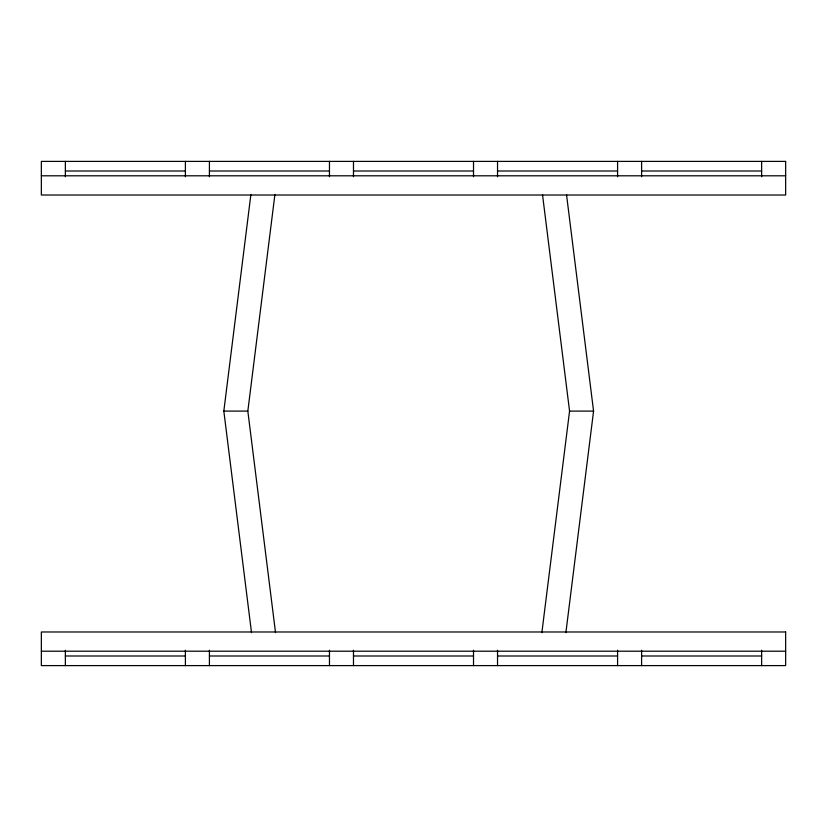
<?xml version="1.0" encoding="UTF-8"?>
<svg xmlns="http://www.w3.org/2000/svg" width="827" height="827" viewBox="0 0 827 827"><rect width="100%" height="100%" fill="white"/><g stroke="black" fill="none" stroke-linecap="round" stroke-linejoin="round"><path stroke-width="1.24" d="M251.511 632.624L223.828 411.102L250.87 194.696M275.525 632.624L247.831 411.102L274.884 194.696M541.871 632.624L569.565 411.102L542.512 194.696M565.885 632.624L593.569 411.102L566.526 194.696M65.364 171.003L185.403 171.003M209.417 171.003L329.466 171.003M353.48 171.003L473.52 171.003M497.534 171.003L617.583 171.003M641.597 171.003L761.636 171.003M41.35 175.8L785.65 175.8M223.828 411.102L247.831 411.102M569.565 411.102L593.569 411.102M41.35 651.2L785.65 651.2M65.364 655.997L185.403 655.997M209.417 655.997L329.466 655.997M353.48 655.997L473.52 655.997M497.534 655.997L617.583 655.997M641.597 655.997L761.636 655.997M761.636 161.399L761.636 176.761M761.636 650.239L761.636 665.601M641.597 161.399L641.597 176.761M641.597 650.239L641.597 665.601M617.583 161.399L617.583 176.761M617.583 650.239L617.583 665.601M497.534 161.399L497.534 176.761M497.534 650.239L497.534 665.601M473.52 161.399L473.52 176.761M473.52 650.239L473.52 665.601M353.48 161.399L353.48 176.761M353.48 650.239L353.48 665.601M329.466 161.399L329.466 176.761M329.466 650.239L329.466 665.601M209.417 161.399L209.417 176.761M209.417 650.239L209.417 665.601M185.403 161.399L185.403 176.761M185.403 650.239L185.403 665.601M65.364 161.399L65.364 176.761M65.364 650.239L65.364 665.601M785.65 161.399L41.35 161.399L41.35 195.017L785.65 195.017L785.65 161.399M785.65 631.983L41.35 631.983L41.35 665.601L785.65 665.601L785.65 631.983"/></g></svg>
